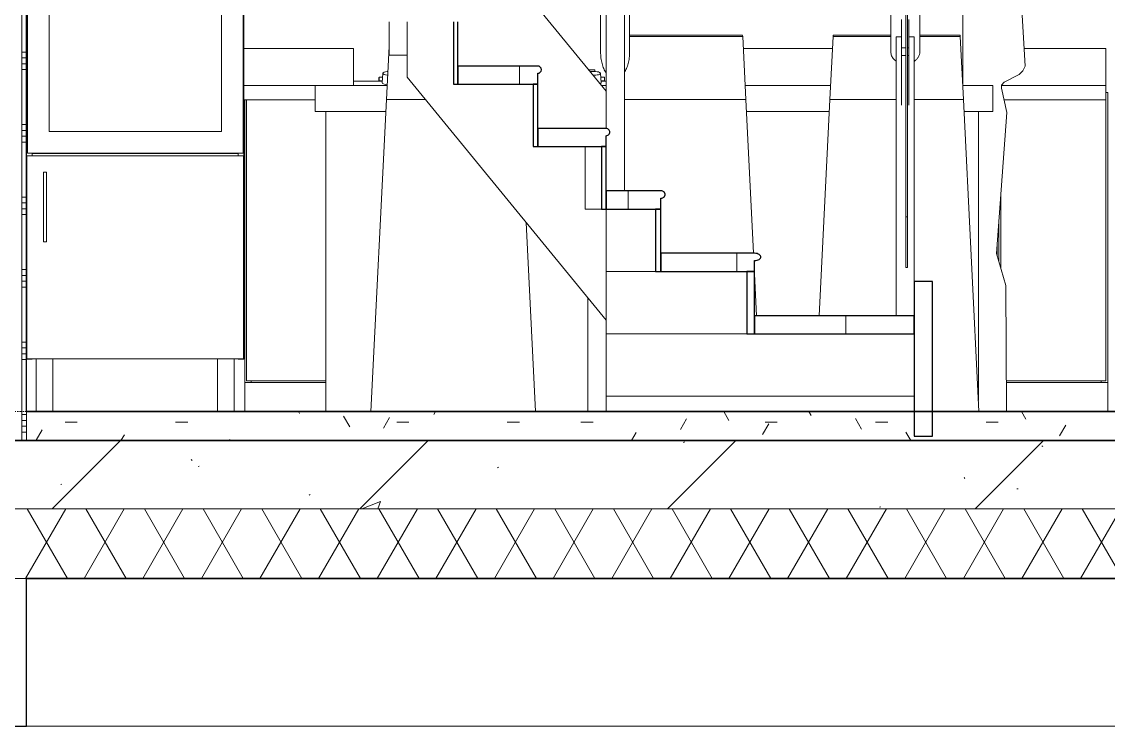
# Model space of a CAD drawing. Header units: millimetres. Extents: x -8546 to 211781, y -3000 to 31870.
# Drawn here: x 180173 to 183169, y -788 to 1156 of the extents above; entities that cross this region are included whole.
import ezdxf

# ---------------------------------------------------------------- set-up
doc = ezdxf.new("R2010")
doc.units = ezdxf.units.MM
doc.linetypes.add('Dash dot', pattern=[15.875, 6.35, -4.7625, 0, -4.7625])
doc.linetypes.add('IMPORT-HIDDEN _2_', pattern=[25, 12.5, -12.5])
for name, color, linetype, lineweight in [('A-DETL-GENF', 92, 'Continuous', 9), ('A-FLOR', 192, 'Continuous', 9), ('A-FLOR-HRAL', 11, 'Continuous', 9), ('A-FLOR-LEVL', 51, 'Continuous', 9), ('A-FLOR-MCUT', 51, 'Continuous', 9), ('A-FLOR-PATT', 8, 'Continuous', 9), ('A-WALL', 113, 'Continuous', 9), ('A-WALL-PATT', 111, 'Continuous', 25), ('C-BLDG-PADS', 91, 'Continuous', 9), ('G-IMPT', 8, 'Continuous', 9), ('I-FURN', 30, 'Continuous', 9), ('I-WALL', 2, 'Continuous', 9), ('kaart_114279_503471_50_dwg', 8, 'Continuous', 9), ('PAND', 10, 'Continuous', 9), ('PERCEEL', 7, 'Continuous', 9), ('Q-CASE', 31, 'Continuous', 9), ('Q-SPCQ', 91, 'Continuous', 9), ('RASTERVERDELING', 8, 'IMPORT-HIDDEN _2_', 9), ('S-FNDN', 32, 'Continuous', 9), ('S-STRS', 31, 'Continuous', 9)]:
    doc.layers.add(name, color=color, linetype=linetype, lineweight=lineweight)
pattern_1 = [(90, (183644.9, 3200), (-300, 2e-14), [])]

# ---------------------------------------------------------------- blocks, each defined once
blk = doc.blocks.new('73_3B_aanrechtblad - rand - 73_3B_aanrechtblad - rand-1151988-B-B')
at = {"layer": 'Q-CASE', "lineweight": 18}
for p, q in [((-8117, 1081.6), (-7814.9, 1081.6)), ((-7814.9, 991.8), (-7814.9, 1081.6)), ((-8117, 980), (-7920.8, 980)), ((-8117, 940), (-8117, 980)), ((-7920.8, 940), (-8117, 940))]:
    blk.add_line(p, q, dxfattribs=at)
blk = doc.blocks.new('Railing - 50 x 12mm-3551955-B-B')
at = {"layer": 'A-FLOR-HRAL'}
for p, q in [((-7117.9, 1627), (-7117.9, 1653.6)), ((-7117.9, 1653.6), (-7067.9, 1653.6)), ((-7067.9, 1653.6), (-7067.9, 688.9)), ((-7117.9, 1527), (-7117.9, 1599.1)), ((-7117.9, 861), (-7117.9, 1499.1)), ((-7117.9, 688.9), (-7117.9, 841.2))]:
    blk.add_line(p, q, dxfattribs=at)
blk = doc.blocks.new('Railing - Railing-654633-B-B')
blk.add_blockref('Railing - 50 x 12mm-3551955-B-B', (0, 0))
blk = doc.blocks.new('Railing - 50 x 12mm-3551961-B-B')
at = {"layer": 'A-FLOR-HRAL'}
for p, q in [((-6318.7, 1114.2), (-6318.7, 344.4)), ((-6303.7, 1114.2), (-6318.7, 1114.2)), ((-6268.7, 1114.2), (-6283.7, 1114.2)), ((-6268.7, 344.4), (-6268.7, 1114.2))]:
    blk.add_line(p, q, dxfattribs=at)
blk = doc.blocks.new('Railing - 800mm-3551963-B-B')
at = {"layer": 'A-FLOR-HRAL'}
for p, q in [((-6292, 1289.9), (-6292, 617.1)), ((-6287, 1289.9), (-6292, 1289.9)), ((-6287, 617.1), (-6287, 1289.9)), ((-6292, 617.1), (-6292, 477.8)), ((-6287, 617.1), (-6292, 617.1)), ((-6287, 477.8), (-6287, 617.1))]:
    blk.add_line(p, q, dxfattribs=at)
at = {"layer": 'A-FLOR-HRAL', "lineweight": 18}
blk.add_line((-6292, 477.8), (-6287, 477.8), dxfattribs=at)
blk = doc.blocks.new('Railing - Railing-654637-B-B')
at = {"layer": 'A-FLOR-HRAL'}
for p, q in [((-6333.1, 1283.8), (-6333.1, 1072.2)), ((-6253.1, 1072.2), (-6253.1, 1283.8)), ((-6303.7, 1162), (-6303.7, 1083.8)), ((-6283.7, 1162), (-6283.7, 1083.8)), ((-6303.7, 1062), (-6303.7, 925.3)), ((-6283.7, 1062), (-6283.7, 925.3))]:
    blk.add_line(p, q, dxfattribs=at)
at = {"layer": 'A-FLOR-HRAL', "lineweight": 18}
for p, q in [((-6292, 1083.8), (-6303.7, 1083.8)), ((-6303.7, 1083.8), (-6303.7, 1062)), ((-6283.7, 1083.8), (-6286.5, 1083.8)), ((-6283.7, 1062), (-6283.7, 1083.8)), ((-6303.7, 1062), (-6292, 1062)), ((-6286.5, 1062), (-6283.7, 1062))]:
    blk.add_line(p, q, dxfattribs=at)
at = {"layer": 'A-FLOR-HRAL'}
blk.add_open_spline([(-6318.8, 1047.2), (-6320.8, 1048.6), (-6325.9, 1052.8), (-6330.5, 1059.6), (-6332.7, 1066.7), (-6333.1, 1070.4), (-6333.1, 1072.2)], degree=3, knots=[0.4436754, 0.4436754, 0.4436754, 0.4436754, 0.5714286, 0.7857143, 0.8928571, 1, 1, 1, 1], dxfattribs=at)
blk.add_open_spline([(-6253.1, 1072.2), (-6253.1, 1069.7), (-6253.8, 1064.9), (-6256.8, 1057.9), (-6261.6, 1051.7), (-6265.8, 1048.2), (-6268.2, 1046.7)], degree=3, dxfattribs=at)
for name in ['Railing - 800mm-3551963-B-B', 'Railing - 50 x 12mm-3551961-B-B']:
    blk.add_blockref(name, (0, 0))
blk = doc.blocks.new('Top Rail Type - Top Rail_Internal_-654649-B-B')
at = {"layer": 'A-FLOR-HRAL'}
for p, q in [((-7053.5, 1072.2), (-7053.5, 1708.2)), ((-7133.5, 1514.3), (-7133.5, 1072.2))]:
    blk.add_line(p, q, dxfattribs=at)
for points, knots in [([(-7118.5, 1014.5), (-7120.8, 1017.9), (-7125.1, 1025.8), (-7129.1, 1037.5), (-7131.3, 1047.8), (-7133, 1058.4), (-7133.5, 1066.6), (-7133.5, 1072.2)], [0.4285714, 0.4285714, 0.4285714, 0.4285714, 0.5714286, 0.7142857, 0.7857143, 0.8571429, 1, 1, 1, 1]), ([(-7053.5, 1072.2), (-7053.5, 1066.6), (-7054, 1058.4), (-7055.7, 1047.8), (-7058, 1037.5), (-7061.8, 1026.3), (-7065.8, 1018.7), (-7067.8, 1015.6)], [0, 0, 0, 0, 0.1428571, 0.2142857, 0.2857143, 0.4285714, 0.5563246, 0.5563246, 0.5563246, 0.5563246])]:
    blk.add_open_spline(points, degree=3, knots=knots, dxfattribs=at)
blk = doc.blocks.new('Top Rail Type - Top Rail_Internal_-654664-B-B')
at = {"layer": 'A-FLOR-HRAL'}
for p, q in [((-6333.1, 1283.8), (-6333.1, 1072.2)), ((-6253.1, 1072.2), (-6253.1, 1283.8))]:
    blk.add_line(p, q, dxfattribs=at)
blk.add_open_spline([(-6318.8, 1047.2), (-6320.8, 1048.6), (-6325.9, 1052.8), (-6330.5, 1059.6), (-6332.7, 1066.7), (-6333.1, 1070.4), (-6333.1, 1072.2)], degree=3, knots=[0.4436754, 0.4436754, 0.4436754, 0.4436754, 0.5714286, 0.7857143, 0.8928571, 1, 1, 1, 1], dxfattribs=at)
blk.add_open_spline([(-6253.1, 1072.2), (-6253.1, 1069.7), (-6253.8, 1064.9), (-6256.8, 1057.9), (-6261.6, 1051.7), (-6265.8, 1048.2), (-6268.2, 1046.7)], degree=3, dxfattribs=at)
blk = doc.blocks.new('boekenkast6 - boekenkast-667232-B-B')
at = {"layer": 'A-WALL'}
for p, q in [((-7920.8, 980), (-7920.8, 907.8)), ((-7722.2, 980), (-7920.8, 980)), ((-7117.9, 980), (-7131.7, 980)), ((-6499.1, 980), (-6734.8, 980)), ((-6051.5, 980), (-6134.8, 980)), ((-6051.5, 907.8), (-6051.5, 980)), ((-7920.8, 907.8), (-7725.8, 907.8)), ((-6731.2, 907.8), (-6502.7, 907.8)), ((-6131.2, 907.8), (-6051.5, 907.8))]:
    blk.add_line(p, q, dxfattribs=at)
blk = doc.blocks.new('73_EA_Standaard_kledingkast_IKEA - 600x900x880-500277-B-B')
at = {"layer": 'I-FURN'}
for p, q in [((-6034.9, 606.8), (-6034.9, 493.9)), ((-6039.9, 511), (-6039.9, 537.9))]:
    blk.add_line(p, q, dxfattribs=at)
blk = doc.blocks.new('73_EA_Standaard_kledingkast_IKEA - 600x300x880-668736-B-B')
at = {"layer": 'I-FURN'}
for p, q in [((-5739.9, 960), (-5734.9, 960)), ((-5734.9, 960), (-5734.9, 160)), ((-5739.9, 165), (-5739.9, 940)), ((-6029.9, 476.7), (-6029.9, 675.7)), ((-6034.9, 493.9), (-6034.9, 606.8)), ((-5739.9, 165), (-6014.1, 165)), ((-5752.9, 160), (-6014.1, 160)), ((-5752.9, 165), (-5752.9, 160)), ((-5752.9, 160), (-5752.9, 165)), ((-5734.9, 160), (-5752.9, 160)), ((-5734.9, 160), (-5734.9, 80))]:
    blk.add_line(p, q, dxfattribs=at)
blk = doc.blocks.new('00_rpc_algemeen - florence-668951-B-B')
at = {"layer": 'A-DETL-GENF'}
for p, q in [((-6168.7, 1659.3), (-6198.2, 1640)), ((-6121.5, 1670.9), (-6168.7, 1659.3)), ((-6134.2, 1660.8), (-6134.2, 1676.4)), ((-6134.2, 1676.4), (-6134.2, 1667.8)), ((-6134.2, 1620.2), (-6134.2, 1660.8)), ((-6075, 1654.8), (-6121.5, 1670.9)), ((-6045.9, 1620.5), (-6075, 1654.8)), ((-6198.2, 1640), (-6214.2, 1615.4)), ((-6134.2, 1563.8), (-6134.2, 1620.2)), ((-6030.2, 1573.3), (-6045.9, 1620.5)), ((-6214.2, 1615.4), (-6220.3, 1587.9)), ((-6220.3, 1587.9), (-6214, 1429.5)), ((-6134.2, 1500.6), (-6134.2, 1563.8)), ((-6020.5, 1357.6), (-6030.2, 1573.3)), ((-6134.2, 1362.5), (-6134.2, 1500.6)), ((-6214, 1429.5), (-6209.5, 1414.6)), ((-6209.5, 1414.6), (-6202.9, 1408.6)), ((-6202.9, 1408.6), (-6180.5, 1398.6)), ((-6180.5, 1398.6), (-6163.3, 1382.4)), ((-6163.3, 1382.4), (-6163.4, 1366.5)), ((-6170.7, 1351), (-6227.2, 1279.7)), ((-6163.4, 1366.5), (-6170.7, 1351)), ((-6134.2, 1341.6), (-6134.2, 1362.5)), ((-5993.7, 1316.5), (-6020.5, 1357.6)), ((-6134.2, 1292.6), (-6134.2, 1341.6)), ((-6134.2, 1226.3), (-6134.2, 1292.6)), ((-5976.8, 1269.5), (-5993.7, 1316.5)), ((-6227.2, 1279.7), (-6240.5, 1248.1)), ((-5963, 1032.6), (-5976.8, 1269.5)), ((-6248.8, 1241.9), (-6253.1, 1240.2)), ((-6240.5, 1248.1), (-6248.8, 1241.9)), ((-6134.2, 1000.7), (-6134.2, 1226.3)), ((-5979.5, 1010.3), (-5968.6, 1020.2)), ((-5968.6, 1020.2), (-5963, 1032.6)), ((-6134.2, 994), (-6134.2, 1000.7)), ((-6134.2, 986.8), (-6134.2, 994)), ((-6020.1, 988.5), (-5979.5, 1010.3)), ((-6134.2, 980), (-6134.2, 986.8)), ((-6028.3, 971.9), (-6027.8, 981)), ((-6013.2, 904.9), (-6028.3, 971.9)), ((-6027.8, 981), (-6020.1, 988.5)), ((-6041.4, 516.4), (-6013.2, 904.9)), ((-6015.6, 427.7), (-6041.4, 516.4)), ((-6013.7, 80), (-6015.6, 427.7))]:
    blk.add_line(p, q, dxfattribs=at)
blk = doc.blocks.new('grace - COLOUR - _Beech_-722821-B-B')
at = {"layer": 'I-FURN'}
for p, q in [((-7724.2, 940.8), (-7716.9, 1087.3)), ((-7767, 80), (-7724.2, 940.8)), ((-7616.5, 940.8), (-7724.2, 940.8)), ((-7313.1, 80), (-7339.1, 601.9))]:
    blk.add_line(p, q, dxfattribs=at)
blk = doc.blocks.new('grace - COLOUR - _Beech_-V44-B-B')
at = {"layer": 'I-FURN'}
for p, q in [((-6741.7, 1118.2), (-7053.5, 1118.2)), ((-6741.5, 1115), (-7053.5, 1115)), ((-6741.5, 1115), (-6741.7, 1118.2)), ((-6732.8, 940.8), (-6741.5, 1115)), ((-6732.8, 940.8), (-7067.9, 940.8)), ((-6711.7, 516.7), (-6732.8, 940.8)), ((-6703.2, 344.4), (-6708.9, 460.3))]:
    blk.add_line(p, q, dxfattribs=at)
blk = doc.blocks.new('grace - COLOUR - _Beech_-V45-B-B')
at = {"layer": 'I-FURN'}
for p, q in [((-6501, 940.8), (-6492.4, 1115)), ((-6492.4, 1115), (-6492.2, 1118.2)), ((-6333.1, 1115), (-6492.4, 1115)), ((-6333.1, 1118.2), (-6492.2, 1118.2)), ((-6141.7, 1118.2), (-6253.1, 1118.2)), ((-6141.5, 1115), (-6253.1, 1115)), ((-6141.5, 1115), (-6141.7, 1118.2)), ((-6132.8, 940.8), (-6141.5, 1115)), ((-6530.7, 344.4), (-6501, 940.8)), ((-6318.7, 940.8), (-6501, 940.8)), ((-6132.8, 940.8), (-6268.7, 940.8)), ((-6090, 80), (-6132.8, 940.8))]:
    blk.add_line(p, q, dxfattribs=at)
blk = doc.blocks.new('Kitchen_Appliances_Electrolux-Brasil_Stainless-Steel-Stove-Floor-with-glass-t - Stainless Steel Stove Floor with glass table_ triple Flamengo - Bivolt-1145186-B-B')
at = {"layer": 'G-IMPT'}
for p, q in [((-7164.1, 1019.7), (-7164.1, 1022.8)), ((-7149.6, 1018.1), (-7149.6, 1023.1)), ((-7745.4, 1001.5), (-7745.4, 991.8)), ((-7744.6, 1002.2), (-7744.6, 992.5)), ((-7734.1, 1013.4), (-7736, 987.3)), ((-7131.8, 987.3), (-7133.7, 1013.4)), ((-7123.1, 997.2), (-7123.1, 1002.2)), ((-7123.1, 992.5), (-7123.1, 1002.2))]:
    blk.add_line(p, q, dxfattribs=at)
at = {"layer": 'Q-SPCQ'}
for p, q in [((-7166.8, 1023.1), (-7149.6, 1023.1)), ((-7165.6, 1022.8), (-7164.1, 1022.8)), ((-7814.9, 991.8), (-7814.9, 980)), ((-7735.7, 991.8), (-7814.9, 991.8)), ((-7735.7, 1002.2), (-7744.6, 1002.2)), ((-7744.6, 992.5), (-7736.3, 992.5)), ((-7117.9, 991.8), (-7132.1, 991.8)), ((-7123.1, 1002.2), (-7132, 1002.2)), ((-7131.4, 992.5), (-7123.1, 992.5))]:
    blk.add_line(p, q, dxfattribs=at)
for centre, major_axis, start_param, end_param in [((-7154.1, 1013.2), (-20.5, 0), 3.141593, 5.168041), ((-7713.6, 1013.2), (20.5, 0), 1.991034, 3.141593), ((-7713.6, 1013.2), (20.5, 0), 3.141593, 4.292151), ((-7154.1, 1013.2), (-20.5, 0), 1.570796, 3.141593), ((-7713.6, 987.2), (22.4, 0), 3.141593, 4.308764), ((-7154.1, 987.2), (-22.4, 0), 2.625497, 3.141593)]:
    blk.add_ellipse(centre, major_axis=major_axis, ratio=0.263037, start_param=start_param, end_param=end_param, dxfattribs=at)
blk = doc.blocks.new('Kitchen_Cabinets_FINSA_Pro-Oven-Microwave-Larder-unit - Opening Type - _Two right hinged doors _up _ down__ Height - _2000 mm_-1151366-B-B')
at = {"layer": 'G-IMPT'}
for p, q in [((-8689.8, 225.2), (-8689.8, 80)), ((-8689.8, 225.2), (-8689.8, 80)), ((-8643.8, 80), (-8643.8, 225.2)), ((-8643.8, 80), (-8643.8, 225.2)), ((-8190, 225.2), (-8190, 80)), ((-8190, 225.2), (-8190, 80)), ((-8144, 80), (-8144, 225.2)), ((-8144, 80), (-8144, 225.2))]:
    blk.add_line(p, q, dxfattribs=at)
at = {"layer": 'I-FURN'}
for p, q in [((-8117, 980), (-8117, 1500)), ((-8714.4, 1259.7), (-8714.4, 792.7)), ((-8654.4, 852.7), (-8654.4, 1259.7)), ((-8179.4, 1259.7), (-8179.4, 852.7)), ((-8119.4, 792.7), (-8119.4, 1259.7)), ((-8117, 224.7), (-8117, 940)), ((-8179.4, 852.7), (-8654.4, 852.7)), ((-8117.9, 785.7), (-8715.9, 785.7)), ((-8715.9, 785.7), (-8715.9, 225.7)), ((-8714.4, 792.7), (-8119.4, 792.7)), ((-8701, 785.7), (-8701, 792.7)), ((-8133, 792.2), (-8701, 792.2)), ((-8701, 792.2), (-8701, 785.7)), ((-8133, 792.7), (-8133, 785.7)), ((-8133, 785.7), (-8133, 792.2)), ((-8117.9, 225.7), (-8117.9, 785.7)), ((-8661.8, 740.7), (-8669.8, 740.7)), ((-8669.8, 740.7), (-8669.8, 548.7)), ((-8661.8, 548.7), (-8661.8, 740.7)), ((-8661.8, 548.7), (-8669.8, 548.7)), ((-8717, 224.7), (-8701, 224.7)), ((-8715.9, 225.7), (-8117.9, 225.7)), ((-8701, 225.2), (-8133, 225.2)), ((-8133, 224.7), (-8117, 224.7))]:
    blk.add_line(p, q, dxfattribs=at)
blk = doc.blocks.new('73_EA_Standaard_kledingkast_IKEA - 600x300x880-V46-B-B')
at = {"layer": 'I-FURN'}
for p, q in [((-8114.9, 160), (-8114.9, 940)), ((-8109.9, 165), (-8109.9, 940)), ((-8114.9, 80), (-8114.9, 160)), ((-8096.9, 160), (-8114.9, 160)), ((-7891.5, 165), (-8109.9, 165)), ((-8096.9, 160), (-8096.9, 165)), ((-8096.9, 165), (-8096.9, 160)), ((-7891.5, 160), (-8096.9, 160))]:
    blk.add_line(p, q, dxfattribs=at)
blk = doc.blocks.new('73_3B_aanrechtblad - rand - 73_3B_aanrechtblad - rand-2136855-B-B')
at = {"layer": 'Q-CASE', "lineweight": 18}
for p, q in [((-6739.8, 1081.6), (-6494, 1081.6)), ((-5965.9, 1081.6), (-5739.9, 1081.6)), ((-5739.9, 980), (-5739.9, 1081.6)), ((-6027.9, 980), (-5739.9, 980)), ((-5739.9, 940), (-5739.9, 980)), ((-5739.9, 940), (-6021.1, 940))]:
    blk.add_line(p, q, dxfattribs=at)
blk = doc.blocks.new('kaart_114279_503471_50_dwg-1497297-B-B')
at = {"layer": 'PAND', "flags": 128}
for points in [[(-12188.2, 0), (-6468, 0), (-6493.7, 0), (-4018.7, 0), (-4959.8, 0), (1672.5, 0)], [(1672.5, 0), (-3151.9, 0), (-5784.9, 0), (-11704.6, 0)], [(-9542.1, 0), (-1115.6, 0), (652, 0), (1672.5, 0)], [(1672.5, 0), (-9035.6, 0), (-9542.1, 0)], [(-9210.5, 0), (-9424.4, 0), (-2713.3, 0), (-2482.1, 0)]]:
    blk.add_lwpolyline(points, dxfattribs=at)
for points in [[(-5349.1, 0), (-9662.9, 0), (-9707.2, 0), (-10297.6, 0), (-10454.5, 0), (-380.3, 0), (-309.1, 0), (-228.4, 0), (-184.1, 0), (-3106, 0)], [(-8293.2, 0), (-8916.8, 0), (-4106.5, 0), (-4000, 0), (692.1, 0), (1210.3, 0)]]:
    blk.add_lwpolyline(points, close=True, dxfattribs=at)
at = {"layer": 'PERCEEL'}
for p, q in [((1672.5, 0), (-12188.2, 0)), ((-12188.2, 0), (1672.5, 0))]:
    blk.add_line(p, q, dxfattribs=at)
at = {"layer": 'PERCEEL', "flags": 128}
for points in [[(-12188.2, 0), (-10118.9, 0), (1624.1, 0)], [(-12188.2, 0), (-11690, 0), (-3151.9, 0), (1672.5, 0)], [(1672.5, 0), (-1058.6, 0), (-1463.3, 0), (-9035.6, 0), (-12188.2, 0)], [(-12188.2, 0), (-11690, 0), (-3151.9, 0), (1672.5, 0)], [(1672.5, 0), (1616.9, 0), (1527.9, 0), (-3125.2, 0), (-5370.2, 0), (-9502.5, 0), (-12188.2, 0)], [(-12188.2, 0), (-9502.5, 0), (-5370.2, 0), (-3125.2, 0), (1527.9, 0), (1616.9, 0), (1624.1, 0), (-10118.9, 0), (-12188.2, 0)], [(-12188.2, 0), (-9624.3, 0), (-9640.8, 0), (-8602, 0), (1370.9, 0), (1672.5, 0)], [(1672.5, 0), (-1463.3, 0), (-9035.6, 0), (-12188.2, 0)], [(-12188.2, 0), (-8602, 0), (-9640.8, 0), (-9624.3, 0), (-12188.2, 0)]]:
    blk.add_lwpolyline(points, dxfattribs=at)
at = {"layer": 'RASTERVERDELING'}
blk.add_line((-12188.2, 0), (1672.5, 0), dxfattribs=at)

msp = doc.modelspace()

# ---------------------------------------------------------------- hatches: boundary and pattern name
at = {"layer": 'A-FLOR-PATT'}
h = msp.add_hatch(dxfattribs=at)
h.set_pattern_fill('FP_211', color=256, style=0, pattern_type=2)
h.set_pattern_definition([(0, (183644.89, 3200), (406.4, 101.6), [33.528, -271.272, 33.528, -271.272, -1625.6]), (0, (183644.89, 3200), (406.4, 101.6), [-609.6, 33.528, -576.072, 33.528, -271.272, -711.2]), (0, (183644.89, 3200), (406.4, 101.6), [-1524, 33.528, -169.672, 33.528, -474.472]), (120, (183797.29, 3250.8), (-291.1882, 301.1527), [33.528, -271.272, 33.528, -271.272, -1625.6]), (120, (183797.29, 3250.8), (-291.1882, 301.1527), [-609.6, 33.528, -576.072, 33.528, -271.272, -711.2]), (120, (183797.29, 3250.8), (-291.1882, 301.1527), [-1524, 33.528, -169.672, 33.528, -474.472]), (240, (183848.09, 3454), (-115.2118, -402.7527), [33.528, -271.272, 33.528, -271.272, -1625.6]), (240, (183848.09, 3454), (-115.2118, -402.7527), [-609.6, 33.528, -576.072, 33.528, -271.272, -711.2]), (240, (183848.09, 3454), (-115.2118, -402.7527), [-1524, 33.528, -169.672, 33.528, -474.472])])
h.paths.add_polyline_path([(185160.8, 0), (187830.7, 0), (187830.7, 80), (180185.6, 80), (180185.6, 0), (184944.2, 0)])
h = msp.add_hatch(dxfattribs=at)
h.set_pattern_fill('FP_188', color=256, style=0, pattern_type=2)
h.set_pattern_definition([(45, (183644.9, 3200), (-424.264, 424.264), []), (50, (183644.9, 3200), (717.26, -62.75), [75, -825]), (355, (183644.9, 3200), (-138.75, 752.19), [60, -660]), (100.451, (183704.66, 3194.8), (578.514, 689.44), [63.74, -701.14]), (46.184, (183644.9, 3400), (1067.24, -165.52), [112.5, -1237.5]), (96.636, (183733.8, 3386.2), (934.66, 974.12), [95.61, -1051.71]), (351.184, (183644.9, 3400), (934.67, 974.12), [90, -990]), (21, (183744.9, 3350), (596.907, -402.62), [75, -825]), (326, (183744.9, 3350), (243.32, 725.15), [60, -660]), (71.451, (183794.64, 3316.45), (840.225, 322.525), [63.74, -701.14]), (37.5, (183644.9, 3200), (12.16, 332.894), [3.353, -648.647, 3.353, -666.647, -662.5]), (37.5, (183644.9, 3200), (12.16, 332.894), [-1322, 3.353, -659.147]), (7.5, (183644.9, 3200), (263.07, 394.412), [3.353, -378.647, 3.353, -633.647, -252.5]), (7.5, (183644.9, 3200), (263.07, 394.412), [-1019, 3.353, -249.147]), (327.5, (183421.9, 3200), (533.822, -22.555), [3.353, -246.647, 3.353, -776.647, -1035]), (327.5, (183421.9, 3200), (533.822, -22.555), [-1030, 3.353, -1031.647]), (317.5, (183321.9, 3200), (583.186, 100.105), [3.353, -321.647, 3.353, -514.647, -735]), (317.5, (183321.9, 3200), (583.186, 100.105), [-843, 3.35, -731.65]), (317.5, (183321.9, 3200), (583.186, 100.105), [3.353, -321.647, 3.353, -514.647, -735]), (317.5, (183321.9, 3200), (583.186, 100.105), [-843, 3.35, -731.65])])
h.paths.add_polyline_path([(188042.2, -188), (188042.2, 0), (179929.1, 0), (179929.1, -188), (187976.2, -188)])
h = msp.add_hatch(dxfattribs=at)
h.set_pattern_fill('FP_187', color=256, angle=-120, style=0, pattern_type=2)
h.set_pattern_definition([(240, (182988.96, 0.0002), (121.2436, -70), []), (300, (182988.96, 0.0002), (121.2436, 70), [])])
h.paths.add_polyline_path([(188042.2, -380), (188042.2, -188), (179929.1, -188), (179929.1, -380), (187976.2, -380)])
at = {"layer": 'A-WALL-PATT', "lineweight": 9}
h = msp.add_hatch(dxfattribs=at)
h.set_pattern_fill('FP_184', color=256, angle=270, style=0, pattern_type=2)
h.set_pattern_definition([(180, (180185.6, 1423.5), (-4e-13, -200), []), (180, (180185.6, 1439.5), (-4e-13, -200), []), (180, (180185.6, 1455.5), (-4e-13, -200), []), (180, (180185.6, 1471.5), (-4e-13, -200), [])])
h.paths.add_polyline_path([(180179.6, 0), (180185.6, 0), (180185.6, 2847), (180173.1, 2847), (180173.1, 0)])
h = msp.add_hatch(dxfattribs=at)
h.set_pattern_fill('FP_189', color=256, style=0, pattern_type=2)
h.set_pattern_definition([(50, (183644.9, 3200), (728.737, -63.756), [76.2, -838.2]), (355, (183644.9, 3200), (-140.97, 764.23), [60.96, -670.56]), (100.451, (183705.6, 3194.7), (587.77, 700.47), [64.76, -712.36]), (46.184, (183644.9, 3403.2), (1084.32, -168.17), [114.3, -1257.3]), (96.636, (183735.3, 3389.2), (949.61, 989.71), [97.14, -1068.54]), (351.184, (183644.9, 3403.2), (949.62, 989.7), [91.44, -1005.84]), (21, (183746.5, 3352.4), (606.46, -409.06), [76.2, -838.2]), (326, (183746.5, 3352.4), (247.21, 736.75), [60.96, -670.56]), (71.451, (183797, 3318.3), (853.67, 327.685), [64.76, -712.36]), (37.5, (183644.9, 3200), (12.355, 338.22), [33.528, -628.904, 33.528, -647.192, -673.1]), (37.5, (183644.9, 3200), (12.355, 338.22), [-1343.15, 33.53, -639.57]), (7.5, (183644.9, 3200), (267.28, 400.722), [33.528, -354.584, 33.528, -613.664, -256.54]), (7.5, (183644.9, 3200), (267.28, 400.722), [-1035.304, 33.53, -223.01]), (327.5, (183418.32, 3200), (542.363, -22.915), [33.528, -220.472, 33.528, -758.952, -1051.56]), (327.5, (183418.32, 3200), (542.363, -22.915), [-1046.48, 33.53, -1018.03]), (317.5, (183316.72, 3200), (592.517, 101.707), [33.53, -296.67, 33.53, -492.76, -746.76]), (317.5, (183316.72, 3200), (592.517, 101.707), [-856.49, 33.53, -713.23])])
h.paths.add_polyline_path([(180179.6, -788), (180185.7, -788), (180185.7, -380), (179735.7, -380), (179735.7, -788)])
at = {"layer": 'S-STRS'}
h = msp.add_hatch(dxfattribs=at)
h.set_pattern_fill('FP_198', color=256, style=0, pattern_type=2)
h.set_pattern_definition(pattern_1)
h.paths.add_polyline_path([(181375.7, 983.3), (181595.7, 983.3), (181595.7, 1013.3), (181604.4, 1018.3), (181604.4, 1028.3), (181595.7, 1033.3), (181375.7, 1033.3), (181375.7, 990.4)])
h = msp.add_hatch(dxfattribs=at)
h.set_pattern_fill('FP_198', color=256, style=0, pattern_type=2)
h.set_pattern_definition(pattern_1)
h.paths.add_polyline_path([(181912.2, 638.9), (181935.2, 638.9), (181935.2, 668.9), (181940.7, 670), (181944.9, 673.2), (181946.2, 675.3), (181946.2, 682.4), (181943, 686.4), (181938, 688.6), (181935.2, 688.9), (181784.1, 688.9), (181784.1, 638.9)])
h = msp.add_hatch(dxfattribs=at)
h.set_pattern_fill('FP_198', color=256, style=0, pattern_type=2)
h.set_pattern_definition(pattern_1)
h.paths.add_polyline_path([(182193.7, 466.7), (182193.7, 496.7), (182200.6, 497.5), (182206.3, 500), (182209.8, 503.6), (182209.8, 509.8), (182206.3, 513.4), (182200.6, 515.8), (182193.7, 516.7), (181935.2, 516.7), (181935.2, 466.7)])
h = msp.add_hatch(dxfattribs=at)
h.set_pattern_fill('FP_198', color=256, style=0, pattern_type=2)
h.set_pattern_definition(pattern_1)
h.paths.add_polyline_path([(182634.3, 294.4), (182634.3, 344.4), (182193.7, 344.4), (182193.7, 294.4), (182345.3, 294.4)])

# ---------------------------------------------------------------- linework, layer by layer
at = {"layer": 'A-FLOR', "lineweight": 35}
for p, q in [((187830.7, 80), (180185.6, 80)), ((188042.2, 0), (179929.1, 0)), ((180185.7, -380), (183635.7, -380))]:
    msp.add_line(p, q, dxfattribs=at)
at = {"layer": 'A-FLOR-LEVL', "linetype": 'Dash dot'}
for p, q in [((175342, 80), (191376.6, 80)), ((175342, -788), (191376.6, -788))]:
    msp.add_line(p, q, dxfattribs=at)
at = {"layer": 'A-FLOR-MCUT'}
msp.add_line((188042.2, -188), (179929.1, -188), dxfattribs=at)
at = {"layer": 'A-WALL'}
for p, q in [((180173.1, 2847), (180173.1, 0)), ((180185.6, 0), (180185.6, 80)), ((180185.7, -380), (179929.1, -380))]:
    msp.add_line(p, q, dxfattribs=at)
at = {"layer": 'C-BLDG-PADS', "lineweight": 18}
msp.add_line((183635.7, -788), (180185.7, -788), dxfattribs=at)
at = {"layer": 'I-WALL', "lineweight": 25}
msp.add_line((180185.6, 80), (180185.6, 2847), dxfattribs=at)
at = {"layer": 'I-WALL'}
for p, q in [((181011.1, 907.8), (181011.1, 80)), ((182811.1, 110.6), (182811.1, 907.8))]:
    msp.add_line(p, q, dxfattribs=at)
at = {"layer": 'S-FNDN', "lineweight": 25}
for p, q in [((180185.7, -788), (180185.7, -380)), ((179735.7, -788), (180185.7, -788))]:
    msp.add_line(p, q, dxfattribs=at)
at = {"layer": 'S-STRS'}
for p, q in [((181235.7, 1633.9), (181784.3, 963.7)), ((181185.7, 1155.6), (181185.7, 1063.5)), ((181235.7, 1063.5), (181235.7, 1155.6)), ((181235.7, 1155.6), (181235.7, 1002.4)), ((181185.7, 1063.5), (181235.7, 1063.5)), ((181235.7, 1002.4), (181784.3, 332.1)), ((181784.3, 861.1), (181784.3, 963.7)), ((181784.3, 688.9), (181784.3, 841.1)), ((181726.6, 638.9), (181726.6, 811.1)), ((181771.3, 638.9), (181726.6, 638.9)), ((181784.3, 466.7), (181784.3, 638.9)), ((181784.3, 332.1), (181784.3, 466.7)), ((181920.5, 466.7), (181784.3, 466.7)), ((181734.3, 80), (181734.3, 393.2)), ((181784.3, 80), (181784.3, 332.1)), ((182172.4, 294.4), (181784.3, 294.4)), ((182634.3, 122.2), (181784.3, 122.2))]:
    msp.add_line(p, q, dxfattribs=at)
at = {"layer": 'S-STRS', "lineweight": 25}
for p, q in [((181363.2, 1155.6), (181363.2, 983.3)), ((181375.7, 983.3), (181375.7, 1155.6)), ((181595.7, 1033.3), (181375.7, 1033.3)), ((181375.7, 1033.3), (181375.7, 983.3)), ((181595.7, 983.3), (181595.7, 1013.3)), ((181363.2, 983.3), (181375.7, 983.3)), ((181375.7, 983.3), (181595.7, 983.3)), ((181595.7, 983.3), (181583.2, 983.3)), ((181583.2, 983.3), (181583.2, 811.1)), ((181595.7, 811.1), (181595.7, 983.3)), ((181784.1, 861.1), (181595.7, 861.1)), ((181595.7, 861.1), (181595.7, 811.1)), ((181784.1, 811.1), (181784.1, 841.1)), ((181583.2, 811.1), (181595.7, 811.1)), ((181595.7, 811.1), (181784.1, 811.1)), ((181784.1, 811.1), (181771.3, 811.1)), ((181771.3, 811.1), (181771.3, 638.9)), ((181784.1, 638.9), (181784.1, 811.1)), ((181935.2, 688.9), (181784.1, 688.9)), ((181784.1, 688.9), (181784.1, 638.9)), ((181935.2, 638.9), (181935.2, 668.9)), ((181771.3, 638.9), (181784.1, 638.9)), ((181784.1, 638.9), (181935.2, 638.9)), ((181935.2, 638.9), (181920.5, 638.9)), ((181920.5, 638.9), (181920.5, 466.7)), ((181935.2, 466.7), (181935.2, 638.9)), ((182193.7, 516.7), (181935.2, 516.7)), ((181935.2, 516.7), (181935.2, 466.7)), ((182193.7, 466.7), (182193.7, 496.7)), ((181920.5, 466.7), (181935.2, 466.7)), ((181935.2, 466.7), (182193.7, 466.7)), ((182193.7, 466.7), (182172.4, 466.7)), ((182172.4, 466.7), (182172.4, 294.4)), ((182193.7, 294.4), (182193.7, 466.7)), ((182634.3, 439.1), (182634.3, 12.7)), ((182684.3, 439.1), (182634.3, 439.1)), ((182684.3, 12.7), (182684.3, 439.1)), ((182634.3, 344.4), (182193.7, 344.4)), ((182193.7, 344.4), (182193.7, 294.4)), ((182634.3, 294.4), (182634.3, 344.4)), ((182172.4, 294.4), (182193.7, 294.4)), ((182193.7, 294.4), (182634.3, 294.4)), ((182634.3, 12.7), (182684.3, 12.7))]:
    msp.add_line(p, q, dxfattribs=at)
at = {"layer": 'S-STRS', "lineweight": 25, "flags": 128}
for points in [[(181784.1, 841.1), (181786.5, 841.4), (181788.8, 842.3), (181790.8, 843.6), (181792.4, 845.4), (181793.6, 847.6), (181794.2, 849.9), (181794.2, 852.3), (181793.6, 854.7), (181792.4, 856.8), (181790.8, 858.6), (181788.8, 860), (181786.5, 860.8), (181784.1, 861.1)], [(181935.2, 668.9), (181938, 669.2), (181940.7, 670), (181943, 671.4), (181944.9, 673.2), (181946.2, 675.3), (181946.9, 677.7), (181946.9, 680.1), (181946.2, 682.4), (181944.9, 684.6), (181943, 686.4), (181940.7, 687.7), (181938, 688.6), (181935.2, 688.9)], [(182193.7, 496.7), (182197.2, 496.9), (182200.6, 497.5), (182203.7, 498.6), (182206.3, 500), (182208.4, 501.7), (182209.8, 503.6), (182210.6, 505.6), (182210.6, 507.7), (182209.8, 509.8), (182208.4, 511.7), (182206.3, 513.4), (182203.7, 514.8), (182200.6, 515.8), (182197.2, 516.4), (182193.7, 516.7)]]:
    msp.add_lwpolyline(points, dxfattribs=at)
at = {"layer": 'S-STRS', "lineweight": 25}
msp.add_arc((181595.7, 1023.3), 10, 270, 90, dxfattribs=at)

# ---------------------------------------------------------------- block references
at = {"layer": 'A-DETL-GENF'}
msp.add_blockref('00_rpc_algemeen - florence-668951-B-B', (188902.6, 0), dxfattribs=at)
at = {"layer": 'A-FLOR-HRAL'}
for name in ['Railing - Railing-654637-B-B', 'Top Rail Type - Top Rail_Internal_-654664-B-B', 'Top Rail Type - Top Rail_Internal_-654649-B-B', 'Railing - Railing-654633-B-B']:
    msp.add_blockref(name, (188902.6, 0), dxfattribs=at)
at = {"layer": 'A-WALL'}
msp.add_blockref('boekenkast6 - boekenkast-667232-B-B', (188902.6, 0), dxfattribs=at)
at = {"layer": 'I-FURN'}
for name in ['Kitchen_Cabinets_FINSA_Pro-Oven-Microwave-Larder-unit - Opening Type - _Two right hinged doors _up _ down__ Height - _2000 mm_-1151366-B-B', 'grace - COLOUR - _Beech_-V44-B-B', 'grace - COLOUR - _Beech_-V45-B-B', 'grace - COLOUR - _Beech_-722821-B-B', '73_EA_Standaard_kledingkast_IKEA - 600x300x880-668736-B-B', '73_EA_Standaard_kledingkast_IKEA - 600x300x880-V46-B-B', '73_EA_Standaard_kledingkast_IKEA - 600x900x880-500277-B-B']:
    msp.add_blockref(name, (188902.6, 0), dxfattribs=at)
at = {"layer": 'kaart_114279_503471_50_dwg', "color": 92}
msp.add_blockref('kaart_114279_503471_50_dwg-1497297-B-B', (188902.6, 0), dxfattribs=at)
at = {"layer": 'Q-CASE'}
for name in ['73_3B_aanrechtblad - rand - 73_3B_aanrechtblad - rand-1151988-B-B', '73_3B_aanrechtblad - rand - 73_3B_aanrechtblad - rand-2136855-B-B']:
    msp.add_blockref(name, (188902.6, 0), dxfattribs=at)
at = {"layer": 'Q-SPCQ'}
msp.add_blockref('Kitchen_Appliances_Electrolux-Brasil_Stainless-Steel-Stove-Floor-with-glass-t - Stainless Steel Stove Floor with glass table_ triple Flamengo - Bivolt-1145186-B-B', (188902.6, 0), dxfattribs=at)

doc.saveas('drawing.dxf')
